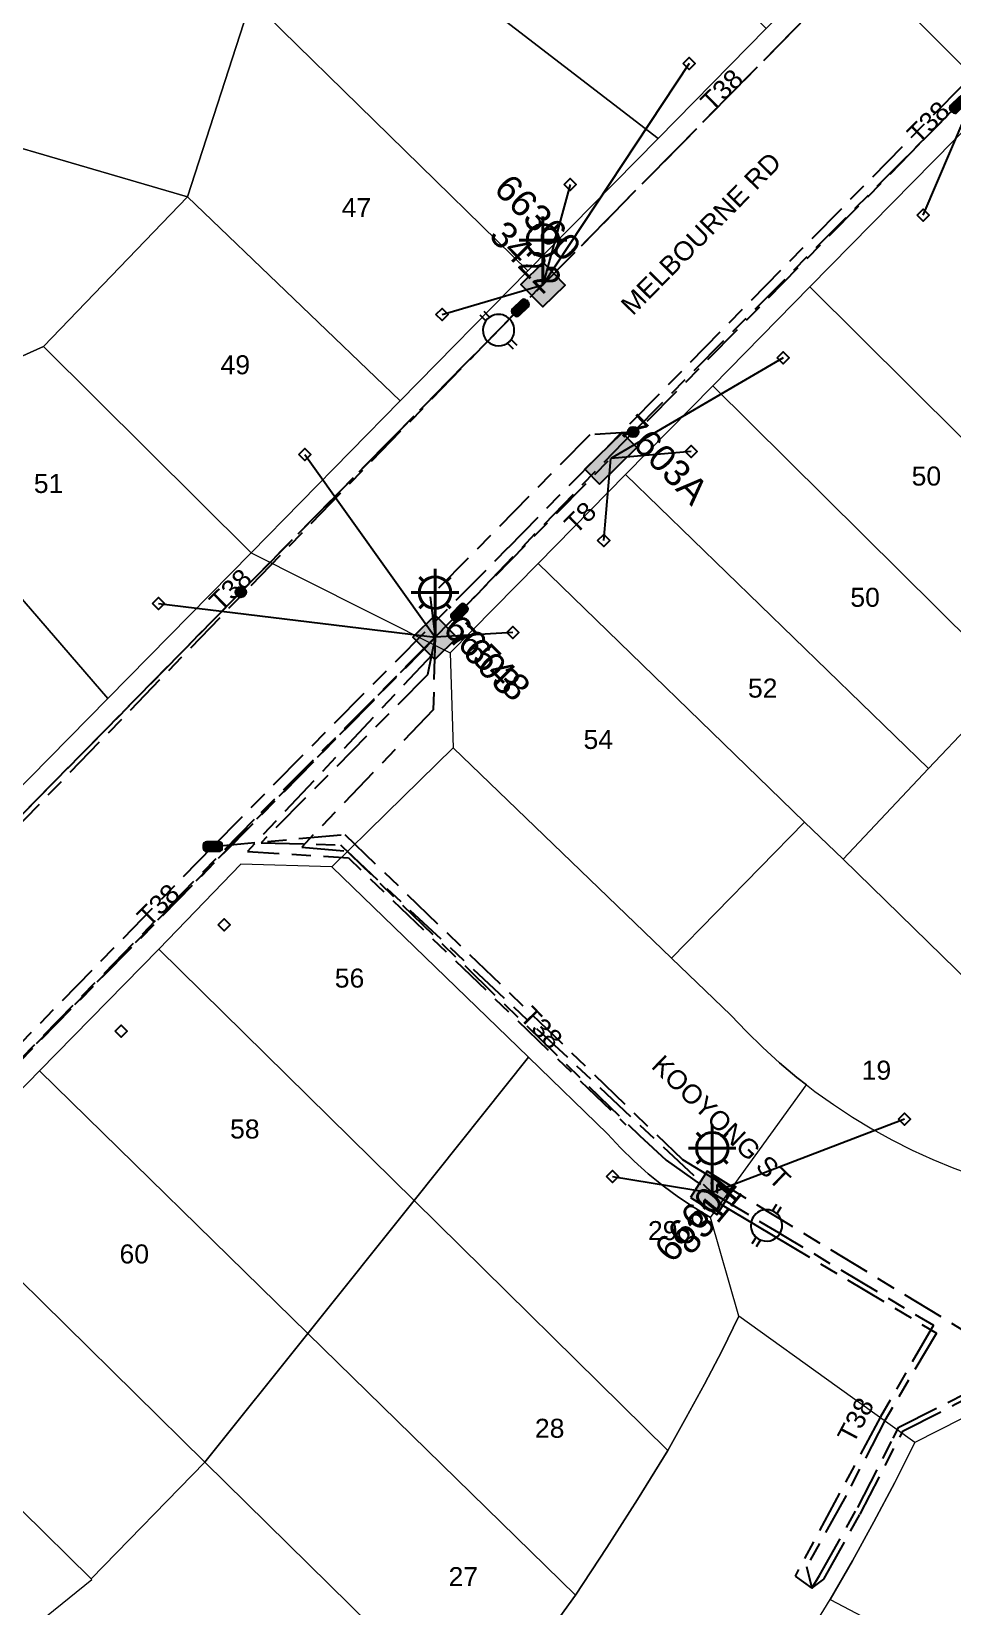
# Model space of a CAD drawing. Header units: metres. Extents: x 305584 to 306382, y 6248516 to 6249160.
# Drawn here: x 306030.6 to 306117.8, y 6248731 to 6248880.2 of the extents above; entities that cross this region are included whole.
import ezdxf
from ezdxf.enums import TextEntityAlignment as Align

# ---------------------------------------------------------------- set-up
doc = ezdxf.new("R2010")
doc.units = ezdxf.units.M
doc.linetypes.add('Cable Exist UG', pattern=[8.2, 4, -1.2, 1.8, -1.2])
doc.layers.get('0').update_dxf_attribs({"color": 6})
doc.layers.add('Cadastre Land Parcels_SP_EXT', color=9, linetype='Continuous', lineweight=5)
doc.layers.add('Cadastre Roads_SP_EXT', color=9, linetype='Continuous', lineweight=5)
for name, color, linetype in [('Equip_HV_EXT', 7, 'Continuous'), ('Equip_LV_EXT', 7, 'Continuous'), ('Equip_SL_EXT', 7, 'Continuous'), ('Equip_SP_SL_EXT', 7, 'Continuous'), ('Mains_HV_EXT', 7, 'Continuous'), ('Mains_LV_EXT', 7, 'Continuous'), ('Mains_SL_EXT', 7, 'Continuous'), ('Services_SP_EXT', 7, 'Continuous'), ('SupportsUG_SP_LV_EXT', 7, 'Continuous'), ('SupportsUG_SP_LV_SL_EXT', 7, 'Continuous'), ('UG_Details_SP_MISC', 7, 'Continuous')]:
    doc.layers.add(name, color=color, linetype=linetype)
doc.layers.get('0').freeze()
doc.styles.add('COLUMN_LABEL', font='arial.ttf')
doc.styles.add('iecARIAL', font='arial.ttf', dxfattribs={"height": 2})
doc.styles.add('POLE_LABEL', font='arial.ttf')
doc.styles.get("Standard").update_dxf_attribs({"font": 'arial.ttf'})

# ---------------------------------------------------------------- blocks, each defined once
blk = doc.blocks.new('COLUMN_EXT')
blk.add_hatch(color=256).paths.add_polyline_path([(-1.49, 1.48), (-1.49, -1.49), (1.48, -1.49), (1.48, 1.48)])
blk.add_lwpolyline([(-1.49, -1.49), (1.48, -1.49), (1.48, 1.48), (-1.49, 1.48)], close=True)
for tag, height, style, flags, p in [('ASSET_NUM', 2.5, 'COLUMN_LABEL', 8, (2, 2)), ('STRUCTURE_PLANT_NUMBER', 0.2, 'POLE_LABEL', 9, (1.81, 0.03)), ('STREET_CODE', 0.2, 'COLUMN_LABEL', 9, (1.81, -0.2))]:
    blk.add_attdef(tag, text='', height=height, dxfattribs=dict(style=style, flags=flags)).set_placement(p, align=Align.MIDDLE_LEFT)
at = {"flags": 9}
for tag, p in [('COLUMN_TYPE', (1.81, -0.4)), ('OWNED_BY', (1.81, -0.6)), ('STATE', (1.81, -0.8)), ('USAGE', (1.81, -1)), ('LEGEND', (1.81, -1.2)), ('LOCATION', (1.81, -1.4)), ('STREETNAME', (1.81, -1.6)), ('SUBURB', (1.81, -1.8)), ('NOTES', (1.81, -2))]:
    blk.add_attdef(tag, text='', height=0.2, dxfattribs=at).set_placement(p, align=Align.MIDDLE_LEFT)
at = {"flags": 1}
blk.add_attdef('Z', (1.81, -2.35), '', height=0.2, dxfattribs=at)
blk = doc.blocks.new('PILLAR_EXT')
blk.add_hatch(color=256).paths.add_polyline_path([(-2.475, 0.99), (-2.475, -0.99), (2.475, -0.99), (2.475, 0.99)])
blk.add_lwpolyline([(-2.475, -0.99), (2.475, -0.99), (2.475, 0.99), (-2.475, 0.99)], close=True)
at = {"style": 'iecARIAL', "flags": 8}
blk.add_attdef('ASSET_NUM', (1.5, 3.5), '', height=2.5, dxfattribs=at)
for tag, p, flags in [('OWNED_BY', (0, -0.2), 9), ('STATE', (0, -0.4), 9), ('SUPPORT_TYPE', (0, -0.6), 9), ('USAGE', (0, -0.8), 9), ('LEGEND', (0, -1), 9), ('LOCATION', (0, -1.2), 9), ('NOTES', (0, -1.4), 9), ('PARENT', (0, -1.6), 9), ('STREETNAME', (0, -1.8), 9), ('SUBURB', (0, -2), 1)]:
    blk.add_attdef(tag, p, '', height=0.2, dxfattribs=dict(flags=flags))
blk = doc.blocks.new('SL_LANTERN_EXT')
at = {"lineweight": 40}
for p, q in [((0, 1.97), (0, 6.47)), ((-1.46, 5.68), (-1.06, 5.28)), ((1.46, 5.68), (1.06, 5.28)), ((-2.25, 4.22), (2.25, 4.22)), ((-1.46, 2.76), (-1.06, 3.16)), ((1.46, 2.76), (1.06, 3.16)), ((0, 0), (0, 2.72))]:
    blk.add_line(p, q, dxfattribs=at)
blk.add_circle((0, 4.22), 1.5, dxfattribs=at)
at = {"style": 'iecARIAL', "flags": 8}
blk.add_attdef('ASSET_NUM', (1.5, 1.5), '', height=2.5, dxfattribs=at)
for tag, p, height, flags in [('OPERATING_VOLTAGE', (0.98, -1.65), 0.2, 9), ('CONSTRUCTED_VOLTAGE', (0.98, -0.65), 0.2, 9), ('CONTROL_TYPE', (0.98, -0.85), 0.2, 9), ('LANTERN_PURPOSE', (0.98, -1.05), 0.2, 9), ('LANTERN_TYPE', (0.98, -1.25), 0.2, 9), ('NO_PHASES', (0.98, -1.45), 0.2, 9), ('LNUMBER', (2.18, -3.25), 2.5, 8), ('ORIENTATION', (0.98, -1.85), 0.2, 9), ('OWNED_BY', (0.98, -2.05), 0.2, 9), ('STATE', (0.98, -2.25), 0.2, 9), ('USAGE', (0.98, -2.45), 0.2, 9), ('CEXIST', (0.98, -2.65), 0.2, 9), ('CNEW', (0.98, -2.85), 0.2, 9), ('CNUMBER', (0.98, -3.05), 0.2, 9), ('CREMOVE', (0.98, -3.25), 0.2, 9), ('CREPLACE', (0.98, -3.45), 0.2, 9), ('LKINGHEIGHT', (0.98, -3.65), 0.2, 9), ('LBRACKET', (0.98, -3.85), 0.2, 9), ('LBRACKETVOCAB', (0.98, -4.05), 0.2, 9), ('LCATEGORY', (0.98, -4.25), 0.2, 9), ('LCHARGE1', (0.98, -4.45), 0.2, 9), ('LCHARGE1PERCENT', (0.98, -4.65), 0.2, 9), ('LCHARGE2', (0.98, -4.85), 0.2, 9), ('LCHARGE2PERCENT', (0.98, -5.05), 0.2, 9), ('LCHARGE3', (0.98, -5.25), 0.2, 9), ('LCHARGE3PERCENT', (0.98, -5.45), 0.2, 9), ('LEXIST', (0.98, -5.65), 0.2, 9), ('LLAMP', (0.98, -5.85), 0.2, 9), ('LLAMPVOCAB', (0.98, -6.05), 0.2, 9), ('LMAST', (0.98, -6.25), 0.2, 9), ('LMASTVOCAB', (0.98, -6.45), 0.2, 9), ('LNEW', (0.98, -6.65), 0.2, 9), ('LANTNUMBER', (0.98, -6.85), 0.2, 9), ('LOUTREACH', (0.98, -7.25), 0.2, 9), ('LOUTREACHVOCAB', (0.98, -7.45), 0.2, 9), ('LRATECODE', (0.98, -7.65), 0.2, 9), ('LREMOVE', (0.98, -7.85), 0.2, 9), ('LREPLACE', (0.98, -8.05), 0.2, 9), ('LTYPE', (0.98, -8.25), 0.2, 9), ('LTYPEVOCAB', (0.98, -8.45), 0.2, 9), ('LEGEND', (0.98, -8.65), 0.2, 9), ('LOCATION', (0.98, -8.85), 0.2, 9), ('NOTES', (0.98, -9.05), 0.2, 9), ('STREETNAME', (0.98, -9.25), 0.2, 9), ('SUBURB', (0.98, -9.45), 0.2, 1)]:
    blk.add_attdef(tag, p, '', height=height, dxfattribs=dict(flags=flags))
blk = doc.blocks.new('CCP_EXT')
at = {"flags": 9}
for tag, p in [('STATE', (0, -1.8)), ('LIFE_SUPPORT', (0, -1.6)), ('NOTES', (0, -2))]:
    blk.add_attdef(tag, text='', height=0.2, dxfattribs=at).set_placement(p, align=Align.MIDDLE_LEFT)
blk.add_wipeout([(0, 0.57), (0.57, 0), (0, -0.57), (-0.57, 0)])
blk.add_lwpolyline([(-0.57, 0), (0, 0.57), (0.57, 0), (0, -0.57), (-0.57, 0)])
at = {"flags": 1}
blk.add_attdef('Z', (0, 0), '', height=0.2, dxfattribs=at)
at = {"flags": 9}
for tag, p in [('CCP_TYPE', (0, 0)), ('CONSTRUCTED_VOLTAGE', (0, -0.2)), ('OPERATING_VOLTAGE', (0, -0.6)), ('ORIENTATION', (0, -0.8)), ('OWNED_BY', (0, -1)), ('NO_PHASES', (0, -0.4)), ('USAGE', (0, -1.2)), ('LEGEND', (0, -1.4))]:
    blk.add_attdef(tag, text='', height=0.2, dxfattribs=at).set_placement(p, align=Align.MIDDLE_LEFT)
blk = doc.blocks.new('HV_STJ_EXT')
h = blk.add_hatch(color=256)
edge = h.paths.add_edge_path()
edge.add_ellipse((-0.59, 0.13), major_axis=(0.226, 0.226), ratio=1, start_angle=45, end_angle=135)
edge.add_line((-0.91, 0.13), (-0.91, -0.13))
edge.add_ellipse((-0.59, -0.13), major_axis=(0.226, 0.226), ratio=1, start_angle=135, end_angle=225)
edge.add_line((-0.59, -0.45), (0.59, -0.45))
edge.add_ellipse((0.59, -0.13), major_axis=(-0.226, 0.226), ratio=1, start_angle=135, end_angle=225)
edge.add_line((0.91, -0.13), (0.91, 0.13))
edge.add_ellipse((0.59, 0.13), major_axis=(-0.226, 0.226), ratio=1, start_angle=225, end_angle=315)
edge.add_line((0.59, 0.45), (-0.59, 0.45))
blk.add_lwpolyline([(-0.91, 0.13), (-0.91, -0.13, 0.414214), (-0.59, -0.45), (0.59, -0.45, 0.414214), (0.91, -0.13), (0.91, 0.13, 0.414214), (0.59, 0.45), (-0.59, 0.45, 0.414214)], format="xyb", close=True)
for tag, flags, p in [('ORIENTATION', 9, (1.5, 0)), ('Z', 1, (1.5, -0.8)), ('USAGE', 9, (1.5, -0.2)), ('LEGEND', 9, (1.5, -0.4)), ('NOTES', 9, (1.5, -0.6))]:
    blk.add_attdef(tag, text='', height=0.2, dxfattribs=dict(flags=flags)).set_placement(p, align=Align.MIDDLE_LEFT)
blk = doc.blocks.new('SL_STJ_EXT')
h = blk.add_hatch(color=256)
edge = h.paths.add_edge_path()
edge.add_ellipse((-0.59, 0.13), major_axis=(0.226, 0.226), ratio=1, start_angle=45, end_angle=135)
edge.add_line((-0.91, 0.13), (-0.91, -0.13))
edge.add_ellipse((-0.59, -0.13), major_axis=(0.226, 0.226), ratio=1, start_angle=135, end_angle=225)
edge.add_line((-0.59, -0.45), (0.59, -0.45))
edge.add_ellipse((0.59, -0.13), major_axis=(-0.226, 0.226), ratio=1, start_angle=135, end_angle=225)
edge.add_line((0.91, -0.13), (0.91, 0.13))
edge.add_ellipse((0.59, 0.13), major_axis=(-0.226, 0.226), ratio=1, start_angle=225, end_angle=315)
edge.add_line((0.59, 0.45), (-0.59, 0.45))
blk.add_lwpolyline([(-0.91, 0.13), (-0.91, -0.13, 0.414214), (-0.59, -0.45), (0.59, -0.45, 0.414214), (0.91, -0.13), (0.91, 0.13, 0.414214), (0.59, 0.45), (-0.59, 0.45, 0.414214)], format="xyb", close=True)
at = {"flags": 1}
blk.add_attdef('Z', (0, 0), '', height=0.2, dxfattribs=at)
at = {"flags": 9}
for tag, p in [('ORIENTATION', (0, 0)), ('USAGE', (0, -0.2)), ('LEGEND', (0, -0.4)), ('NOTES', (0, -0.6))]:
    blk.add_attdef(tag, text='', height=0.2, dxfattribs=at).set_placement(p, align=Align.MIDDLE_LEFT)
blk = doc.blocks.new('LV_UG_LINKS_OPEN_EXT')
blk.add_wipeout([(-0.25, 1.47), (-0.43, 1.43), (-0.61, 1.36), (-0.77, 1.28), (-0.93, 1.17), (-1.07, 1.05), (-1.19, 0.9), (-1.29, 0.75), (-1.38, 0.58), (-1.44, 0.4), (-1.48, 0.22), (-1.49, 0.03), (-1.49, -0.16), (-1.45, -0.34), (-1.4, -0.52), (-1.32, -0.69), (-1.23, -0.85), (-1.11, -1), (-0.98, -1.13), (-0.83, -1.24), (-0.66, -1.34), (-0.49, -1.41), (-0.31, -1.46), (-0.13, -1.49), (0.06, -1.49), (0.25, -1.47), (0.43, -1.43), (0.61, -1.36), (0.77, -1.28), (0.93, -1.17), (1.07, -1.05), (1.19, -0.9), (1.29, -0.75), (1.38, -0.58), (1.44, -0.4), (1.48, -0.22), (1.49, -0.03), (1.49, 0.16), (1.45, 0.34), (1.4, 0.52), (1.32, 0.69), (1.23, 0.85), (1.11, 1), (0.98, 1.13), (0.83, 1.24), (0.66, 1.34), (0.49, 1.41), (0.31, 1.46), (0.13, 1.49), (-0.06, 1.49)])
for p, q in [((-0.25, 1.47), (-0.25, 2.22)), ((0.25, 1.47), (0.25, 2.22)), ((-0.25, -1.47), (-0.25, -2.22)), ((0.25, -1.47), (0.25, -2.22))]:
    blk.add_line(p, q)
blk.add_lwpolyline([(0, -1.49, 1), (0, 1.49, 1)], format="xyb", close=True)
at = {"flags": 9}
for tag, p in [('ACTUAL_STATUS', (0, 0)), ('CONSTRUCTED_VOLTAGE', (0, -0.2)), ('OPERATING_VOLTAGE', (0, -0.6)), ('ORIENTATION', (0, -0.8)), ('STATE', (0, -1)), ('SWITCH_TYPE', (0, -1.2)), ('NO_PHASES', (0, -0.4)), ('USAGE', (0, -1.4)), ('NOTES', (0, -1.6))]:
    blk.add_attdef(tag, text='', height=0.2, dxfattribs=at).set_placement(p, align=Align.MIDDLE_LEFT)
at = {"flags": 1}
blk.add_attdef('Z', (0, 0), '', height=0.2, dxfattribs=at)
blk = doc.blocks.new('CONNECTOR_NODE_EXT')
h = blk.add_hatch(color=256)
edge = h.paths.add_edge_path()
edge.add_arc((0, 0), 0.5, 0, 360)
blk.add_circle((0, 0), 0.5)
at = {"flags": 1}
blk.add_attdef('Z', (0, 0), '', height=0.2, dxfattribs=at)
at = {"flags": 9}
for tag, p in [('CONNECTOR_TYPE', (0, 0)), ('CONSTRUCTED_VOLTAGE', (0, -0.2)), ('OPERATING_VOLTAGE', (0, -0.6)), ('ORIENTATION', (0, -0.8)), ('SUBTYPE', (0, -1)), ('NO_PHASES', (0, -0.4)), ('USAGE', (0, -1.2)), ('NOTES', (0, -1.4))]:
    blk.add_attdef(tag, text='', height=0.2, dxfattribs=at).set_placement(p, align=Align.MIDDLE_LEFT)

msp = doc.modelspace()

# ---------------------------------------------------------------- linework, layer by layer
at = {"layer": 'Cadastre Land Parcels_SP_EXT', "linetype": 'Continuous'}
for points in [[(306089.92, 6248870.04), (306100.13, 6248880.44), (306076.1, 6248904.09), (306062.9, 6248890.83), (306089.92, 6248870.04)], [(306062.9, 6248890.83), (306055.73, 6248896.39), (306053.88, 6248890.67), (306051.4, 6248883.14), (306077.57, 6248857.48), (306089.92, 6248870.04), (306062.9, 6248890.83)], [(306051.4, 6248883.14), (306053.88, 6248890.67), (306020.95, 6248882.8), (306020.74, 6248881.68), (306020.45, 6248880.59), (306020.07, 6248879.52), (306019.61, 6248878.49), (306019.07, 6248877.49), (306018.46, 6248876.54), (306017.78, 6248875.64), (306017.02, 6248874.79), (306016.21, 6248874), (306015.32, 6248873.27), (306045.37, 6248864.51), (306051.4, 6248883.14)], [(306077.57, 6248857.48), (306051.4, 6248883.14), (306045.37, 6248864.51), (306065.48, 6248845.17), (306077.57, 6248857.48)], [(306045.37, 6248864.51), (306015.32, 6248873.27), (306014.45, 6248872.66), (306013.52, 6248872.1), (306012.56, 6248871.6), (306011.56, 6248871.18), (306010.53, 6248870.83), (306009.48, 6248870.56), (306008.42, 6248870.36), (306007.34, 6248870.24), (306006.26, 6248870.2), (306005.17, 6248870.24), (306004.09, 6248870.36), (306003.03, 6248870.55), (306001.98, 6248870.82), (306012.41, 6248858.74), (306023.1, 6248846.45), (306031.73, 6248850.33), (306045.37, 6248864.51)], [(306139.05, 6248821.34), (306156.34, 6248839.57), (306147.99, 6248847.82), (306121.8, 6248873.83), (306104.25, 6248855.97), (306132.8, 6248827.59), (306139.05, 6248821.34)], [(306065.48, 6248845.17), (306045.37, 6248864.51), (306031.73, 6248850.33), (306051.38, 6248830.79), (306065.48, 6248845.17)], [(306123.45, 6248818.47), (306132.8, 6248827.59), (306104.25, 6248855.97), (306095.07, 6248846.62), (306123.45, 6248818.47)], [(306051.38, 6248830.79), (306031.73, 6248850.33), (306023.1, 6248846.45), (306015.38, 6248842.93), (306025.51, 6248831.24), (306037.82, 6248817), (306051.38, 6248830.79)], [(306123.45, 6248818.47), (306095.07, 6248846.62), (306086.82, 6248838.21), (306115.5, 6248810.36), (306119.62, 6248814.73), (306123.45, 6248818.47)], [(306115.5, 6248810.36), (306086.82, 6248838.21), (306078.56, 6248829.79), (306103.74, 6248805.29), (306107.4, 6248801.77), (306115.5, 6248810.36)], [(306037.82, 6248817), (306025.51, 6248831.24), (306003.01, 6248812.21), (306006.22, 6248808.19), (306009.5, 6248804.22), (306012.85, 6248800.31), (306021.26, 6248800.18), (306037.82, 6248817)], [(306103.74, 6248805.29), (306078.56, 6248829.79), (306070.22, 6248821.31), (306070.49, 6248812.31), (306091.17, 6248792.42), (306103.74, 6248805.29)], [(306144.02, 6248791.13), (306119.62, 6248814.73), (306115.5, 6248810.36), (306107.4, 6248801.77), (306131.48, 6248778.27), (306144.02, 6248791.13)], [(306107.4, 6248801.77), (306103.74, 6248805.29), (306091.17, 6248792.42), (306096.79, 6248787.02), (306098.27, 6248785.45), (306099.8, 6248783.94), (306101.4, 6248782.5), (306103.04, 6248781.11), (306103.94, 6248780.41), (306104.74, 6248779.79), (306106.49, 6248778.54), (306108.29, 6248777.35), (306110.13, 6248776.24), (306112.01, 6248775.2), (306113.93, 6248774.23), (306115.89, 6248773.34), (306117.88, 6248772.52), (306119.9, 6248771.78), (306121.95, 6248771.12), (306124.02, 6248770.54), (306131.48, 6248778.27), (306107.4, 6248801.77)], [(306066.8, 6248769.45), (306077.65, 6248783.03), (306059.01, 6248801.07), (306050.4, 6248801.3), (306042.64, 6248793.26), (306066.8, 6248769.45)], [(306066.8, 6248769.45), (306042.64, 6248793.26), (306031.35, 6248781.73), (306056.75, 6248756.88), (306066.8, 6248769.45)], [(306094.86, 6248767.85), (306093.32, 6248768.79), (306091.82, 6248769.79), (306090.37, 6248770.86), (306088.97, 6248772), (306087.63, 6248773.19), (306086.34, 6248774.45), (306085.11, 6248775.77), (306077.65, 6248783.03), (306066.8, 6248769.45), (306090.81, 6248745.78), (306092.57, 6248748.9), (306094.29, 6248752.07), (306095.95, 6248755.27), (306097.55, 6248758.5), (306094.86, 6248767.85)], [(306056.75, 6248756.88), (306031.35, 6248781.73), (306020.59, 6248770.7), (306047.01, 6248744.69), (306056.75, 6248756.88)], [(306047.01, 6248744.69), (306020.59, 6248770.7), (306009.83, 6248759.65), (306036.26, 6248733.63), (306047.01, 6248744.69)], [(306090.81, 6248745.78), (306066.8, 6248769.45), (306056.75, 6248756.88), (306082.07, 6248732.1), (306085.05, 6248736.6), (306087.96, 6248741.16), (306090.81, 6248745.78)], [(306036.31, 6248733.58), (306036.26, 6248733.63), (306009.83, 6248759.65), (305996.84, 6248746.3), (306022.98, 6248721.16), (306032.03, 6248730.09), (306036.31, 6248733.58)], [(306082.07, 6248732.1), (306056.75, 6248756.88), (306047.01, 6248744.69), (306072.5, 6248719.59), (306074.99, 6248722.65), (306077.41, 6248725.75), (306079.77, 6248728.89), (306082.07, 6248732.1)], [(306140.69, 6248747.64), (306138.18, 6248748.01), (306123.02, 6248751.01), (306114.2, 6248746.54), (306112.3, 6248742.77), (306110.33, 6248739.04), (306108.29, 6248735.34), (306106.18, 6248731.67), (306126.39, 6248721.04), (306140.69, 6248747.64)]]:
    msp.add_lwpolyline(points, close=True, dxfattribs=at)
at = {"layer": 'Cadastre Roads_SP_EXT', "linetype": 'Continuous'}
msp.add_lwpolyline([(306104.38, 6248728.74), (306106.18, 6248731.67), (306108.29, 6248735.34), (306110.33, 6248739.04), (306112.3, 6248742.77), (306114.2, 6248746.54), (306114.2, 6248746.54), (306106.86, 6248751.81), (306097.55, 6248758.5), (306095.95, 6248755.27), (306094.29, 6248752.07), (306092.57, 6248748.9), (306090.81, 6248745.78), (306087.96, 6248741.16), (306085.05, 6248736.6), (306082.07, 6248732.1), (306079.77, 6248728.89)], dxfattribs=at)
at = {"layer": 'Mains_LV_EXT', "linetype": 'Cable Exist UG'}
msp.add_lwpolyline([(306104.45, 6248732.76), (306105.18, 6248733.94), (306108.79, 6248740.4), (306112.16, 6248746.94), (306112.69, 6248747.99), (306122.82, 6248753.1), (306139.4, 6248749.85), (306141.13, 6248749.68)], dxfattribs=at)
at = {"layer": 'Mains_SL_EXT', "linetype": 'Cable Exist UG'}
msp.add_lwpolyline([(306104.45, 6248732.76), (306105.57, 6248733.61), (306109.01, 6248739.75), (306113.08, 6248747.65), (306118.09, 6248750.19), (306122.8, 6248752.59), (306134.83, 6248750.2), (306139.35, 6248749.35), (306141.13, 6248749.68)], dxfattribs=at)
at = {"layer": 'UG_Details_SP_MISC', "color": 7, "linetype": 'Cable Exist UG', "flags": 128}
msp.add_lwpolyline([(306068.55, 6248821.17), (306051.04, 6248802.52), (306060.59, 6248801.91), (306086.86, 6248776.63)], dxfattribs=at)

# ---------------------------------------------------------------- block references
at = {"layer": 'Equip_HV_EXT'}
msp.add_blockref('HV_STJ_EXT', (306047.75, 6248802.98), dxfattribs=at)
at = {"layer": 'Equip_SL_EXT'}
for p, rotation in [((306118.31, 6248873.24), 44.12775425006772), ((306076.86, 6248853.99), 44.40586614491058), ((306071.1, 6248825.15), 224.9069469995779)]:
    msp.add_blockref('SL_STJ_EXT', p, dxfattribs=dict(at, rotation=rotation))
for p in [(306087.54, 6248842.23), (306050.41, 6248827.07)]:
    msp.add_blockref('CONNECTOR_NODE_EXT', p, dxfattribs=at)
at = {"layer": 'Equip_SP_SL_EXT'}
ref = msp.add_blockref('SL_LANTERN_EXT', (306079, 6248856.17), dxfattribs=at)
ref.add_attrib('ASSET_NUM', '66360', dxfattribs={"layer": '0', "height": 2.5, "rotation": 314.4341, "style": 'iecARIAL'}).set_placement((306080.5, 6248857.67), align=Align.BOTTOM_RIGHT)
ref = msp.add_blockref('SL_LANTERN_EXT', (306068.79, 6248822.8), dxfattribs=at)
ref.add_attrib('ASSET_NUM', '66548', dxfattribs={"layer": '0', "height": 2.5, "rotation": 314.9819, "style": 'iecARIAL'}).set_placement((306070.29, 6248824.3), align=Align.MIDDLE_LEFT)
ref = msp.add_blockref('SL_LANTERN_EXT', (306095.02, 6248770.19), dxfattribs=at)
ref.add_attrib('ASSET_NUM', '66601', dxfattribs={"layer": '0', "height": 2.5, "rotation": 50.2797, "style": 'iecARIAL'}).set_placement((306096.52, 6248771.69), align=Align.MIDDLE_RIGHT)
at = {"layer": 'SupportsUG_SP_LV_EXT'}
ref = msp.add_blockref('PILLAR_EXT', (306085.42, 6248839.73), dxfattribs=dict(at, rotation=44.44588224488799))
ref.add_attrib('ASSET_NUM', '7603A', dxfattribs={"layer": '0', "height": 2.5, "rotation": 314.4092, "style": 'iecARIAL'}).set_placement((306086.92, 6248843.23), align=Align.MIDDLE_LEFT)
at = {"layer": 'SupportsUG_SP_LV_SL_EXT'}
ref = msp.add_blockref('COLUMN_EXT', (306079, 6248856.17), dxfattribs=dict(at, rotation=224.3522238136411))
ref.add_attrib('ASSET_NUM', '3422', dxfattribs={"layer": '0', "height": 2.5, "rotation": 314.4341, "style": 'COLUMN_LABEL'}).set_placement((306081, 6248856.92), align=Align.TOP_RIGHT)
ref = msp.add_blockref('COLUMN_EXT', (306068.79, 6248822.8), dxfattribs=dict(at, rotation=44.36885125243153))
ref.add_attrib('ASSET_NUM', '7603', dxfattribs={"layer": '0', "height": 2.5, "rotation": 314.333, "style": 'COLUMN_LABEL'}).set_placement((306070.79, 6248823.55), align=Align.MIDDLE_LEFT)
ref = msp.add_blockref('COLUMN_EXT', (306095.02, 6248770.19), dxfattribs=dict(at, rotation=327.6843982217583))
ref.add_attrib('ASSET_NUM', '8311', dxfattribs={"layer": '0', "height": 2.5, "rotation": 50.2797, "style": 'COLUMN_LABEL'}).set_placement((306097.02, 6248770.94), align=Align.MIDDLE_RIGHT)

# ---------------------------------------------------------------- texts
at = {"layer": 'Cadastre Land Parcels_SP_EXT'}
for s, p in [('47', (306059.95, 6248862.58)), ('49', (306048.49, 6248847.7)), ('50', (306113.89, 6248837.16)), ('51', (306030.82, 6248836.46)), ('50', (306108.09, 6248825.68)), ('52', (306098.4, 6248817.08)), ('54', (306082.84, 6248812.22)), ('56', (306059.3, 6248789.62)), ('19', (306109.16, 6248780.9)), ('58', (306049.39, 6248775.33)), ('29', (306088.94, 6248765.71)), ('60', (306038.93, 6248763.5)), ('28', (306078.24, 6248746.99)), ('27', (306070.07, 6248732.94))]:
    msp.add_text(s, height=1.8, dxfattribs=at).set_placement(p)
at = {"layer": 'Cadastre Roads_SP_EXT'}
for s, rotation, p in [('MELBOURNE RD', 45.4874, (306087.5, 6248853.18)), ('KOOYONG ST', 316.1183, (306089.16, 6248782.09))]:
    msp.add_text(s, height=1.8, rotation=rotation, dxfattribs=at).set_placement(p)
at = {"layer": 'Mains_LV_EXT'}
for rotation, p in [(44.4271, (306114.55, 6248869.41)), (44.3933, (306048.51, 6248825.13)), (44.6327, (306041.69, 6248795.29)), (314.664, (306076.69, 6248786.74)), (62.0163, (306108.37, 6248746.32))]:
    msp.add_text('T38', height=1.8, rotation=rotation, dxfattribs=at).set_placement(p)

# ---------------------------------------------------------------- next in the draw order: block references
at = {"layer": 'Services_SP_EXT'}
for p in [(306092.85, 6248877.14), (306081.58, 6248865.68), (306114.98, 6248862.76), (306069.45, 6248853.35), (306101.74, 6248849.26), (306056.46, 6248840.1), (306093.02, 6248840.39), (306084.75, 6248831.96), (306042.61, 6248825.99), (306076.14, 6248823.24), (306048.84, 6248795.56), (306039.09, 6248785.49), (306113.22, 6248777.15), (306085.58, 6248771.73)]:
    msp.add_blockref('CCP_EXT', p, dxfattribs=at)

# ---------------------------------------------------------------- next in the draw order: linework, layer by layer
at = {"layer": 'Cadastre Roads_SP_EXT', "linetype": 'Continuous'}
for points in [[(306121.8, 6248873.83), (306114.03, 6248881.57), (306107.58, 6248887.98), (306100.13, 6248880.44), (306089.92, 6248870.04), (306077.57, 6248857.48), (306065.48, 6248845.17), (306051.38, 6248830.79), (306062.12, 6248825.39), (306070.22, 6248821.31), (306078.56, 6248829.79), (306086.82, 6248838.21), (306095.07, 6248846.62), (306104.25, 6248855.97), (306121.8, 6248873.83)], [(306091.17, 6248792.42), (306070.49, 6248812.31), (306064.17, 6248806.12), (306059.01, 6248801.07), (306077.65, 6248783.03), (306085.11, 6248775.77), (306086.34, 6248774.45), (306087.63, 6248773.19), (306088.97, 6248772), (306090.37, 6248770.86), (306091.82, 6248769.79), (306093.32, 6248768.79), (306094.86, 6248767.85), (306099.07, 6248773.68), (306103.94, 6248780.41), (306103.04, 6248781.11), (306101.4, 6248782.5), (306099.8, 6248783.94), (306098.27, 6248785.45), (306096.79, 6248787.02), (306091.17, 6248792.42)]]:
    msp.add_lwpolyline(points, close=True, dxfattribs=at)
at = {"layer": 'Mains_HV_EXT', "linetype": 'Cable Exist UG'}
msp.add_lwpolyline([(306047.75, 6248802.98), (305980.24, 6248733.78), (305967.23, 6248751.4)], dxfattribs=at)
at = {"layer": 'Mains_LV_EXT', "linetype": 'Cable Exist UG'}
for points in [[(306079, 6248856.17), (306109.54, 6248887.23), (306109.85, 6248895.33), (306108.49, 6248899.11)], [(306068.79, 6248822.8), (306085.42, 6248839.73)], [(306068.79, 6248822.8), (306051.67, 6248805.53), (306013.86, 6248766.74)], [(306068.79, 6248822.8), (306068.08, 6248819.24), (306052.33, 6248803.34), (306059.84, 6248803.14), (306088.14, 6248775.61), (306090.66, 6248773.29), (306095.02, 6248770.19)]]:
    msp.add_lwpolyline(points, dxfattribs=at)
at = {"layer": 'Mains_SL_EXT', "linetype": 'Cable Exist UG'}
for points in [[(306108.49, 6248899.11), (306108.67, 6248886.34), (306079, 6248856.17)], [(306087.54, 6248842.23), (306118.31, 6248873.24)], [(306087.54, 6248842.23), (306071.1, 6248825.15)], [(306050.41, 6248827.07), (306025.65, 6248801.88)], [(306013.86, 6248766.74), (306068.79, 6248822.8)], [(306068.79, 6248822.8), (306068.62, 6248815.92), (306056.17, 6248802.93), (306060.43, 6248802.56), (306095.02, 6248770.19)]]:
    msp.add_lwpolyline(points, dxfattribs=at)
at = {"layer": 'Services_SP_EXT'}
for points in [[(306092.85, 6248877.14), (306079, 6248856.17)], [(306114.98, 6248862.76), (306120.36, 6248875.33)], [(306081.58, 6248865.68), (306079, 6248856.17)], [(306101.74, 6248849.26), (306085.42, 6248839.73)], [(306056.46, 6248840.1), (306068.79, 6248822.8)], [(306093.02, 6248840.39), (306085.42, 6248839.73)], [(306084.75, 6248831.96), (306085.42, 6248839.73)], [(306042.61, 6248825.99), (306068.79, 6248822.8)], [(306076.14, 6248823.24), (306068.79, 6248822.8)], [(306085.58, 6248771.73), (306095.02, 6248770.19)]]:
    msp.add_lwpolyline(points, dxfattribs=at)
at = {"layer": 'UG_Details_SP_MISC', "color": 7, "linetype": 'Cable Exist UG', "flags": 128}
msp.add_lwpolyline([(306014.34, 6248767.17), (306068.9, 6248822.85)], dxfattribs=at)

# ---------------------------------------------------------------- next in the draw order: texts
at = {"layer": 'Mains_LV_EXT'}
for s, rotation, p in [('T38', 44.3729, (306095.01, 6248872.45)), ('T8', 44.4271, (306082.11, 6248832.46))]:
    msp.add_text(s, height=1.8, rotation=rotation, dxfattribs=at).set_placement(p)

# ---------------------------------------------------------------- next in the draw order: block references
at = {"layer": 'Equip_LV_EXT'}
for p, rotation in [((306074.8, 6248851.88), 44.39286091241799), ((306100.16, 6248767.1), 327.9301971158695)]:
    msp.add_blockref('LV_UG_LINKS_OPEN_EXT', p, dxfattribs=dict(at, rotation=rotation))

# ---------------------------------------------------------------- next in the draw order: linework, layer by layer
at = {"layer": 'Mains_HV_EXT', "linetype": 'Cable Exist UG'}
for points in [[(306047.75, 6248802.98), (306075.74, 6248831.31), (306119.66, 6248876.02), (306179.04, 6248936.44)], [(306047.75, 6248802.98), (306060.25, 6248804.13), (306092.21, 6248773.33), (306123.19, 6248754.49), (306140.39, 6248750.84), (306147.47, 6248748.84), (306153.79, 6248745.67), (306158.36, 6248742.33), (306179.6, 6248721.51), (306179.33, 6248709.94), (306122.35, 6248651.27), (306116.67, 6248656.75), (306115.07, 6248655.7)]]:
    msp.add_lwpolyline(points, dxfattribs=at)
at = {"layer": 'Mains_LV_EXT', "linetype": 'Cable Exist UG'}
for points in [[(306120.36, 6248875.33), (306087.89, 6248842.25), (306083.43, 6248841.98), (306068.34, 6248826.63), (306068.79, 6248822.8)], [(306074.8, 6248851.88), (306079, 6248856.17)], [(306023.46, 6248799.65), (306074.8, 6248851.88)], [(306095.02, 6248770.19), (306100.16, 6248767.1)], [(306100.16, 6248767.1), (306115.96, 6248757.64), (306110.94, 6248748.96), (306102.86, 6248733.87), (306104.45, 6248732.76)]]:
    msp.add_lwpolyline(points, dxfattribs=at)
at = {"layer": 'Mains_SL_EXT', "linetype": 'Cable Exist UG'}
for points in [[(306050.41, 6248827.07), (306076.86, 6248853.99)], [(306095.02, 6248770.19), (306095.93, 6248769.06), (306099.15, 6248767.13), (306100.79, 6248766.14), (306116.24, 6248756.91), (306111.35, 6248748.63), (306107.69, 6248741.53), (306103.94, 6248734.79), (306104.45, 6248732.76)]]:
    msp.add_lwpolyline(points, dxfattribs=at)
at = {"layer": 'Services_SP_EXT'}
for points in [[(306069.45, 6248853.35), (306079, 6248856.17)], [(306113.22, 6248777.15), (306095.02, 6248770.19)]]:
    msp.add_lwpolyline(points, dxfattribs=at)
at = {"layer": 'UG_Details_SP_MISC', "color": 7, "linetype": 'Cable Exist UG', "flags": 128}
msp.add_lwpolyline([(305987.99, 6248829.86), (306012.31, 6248799.46), (306023.54, 6248798.93), (306078.72, 6248855.94)], dxfattribs=at)

doc.saveas('drawing.dxf')
